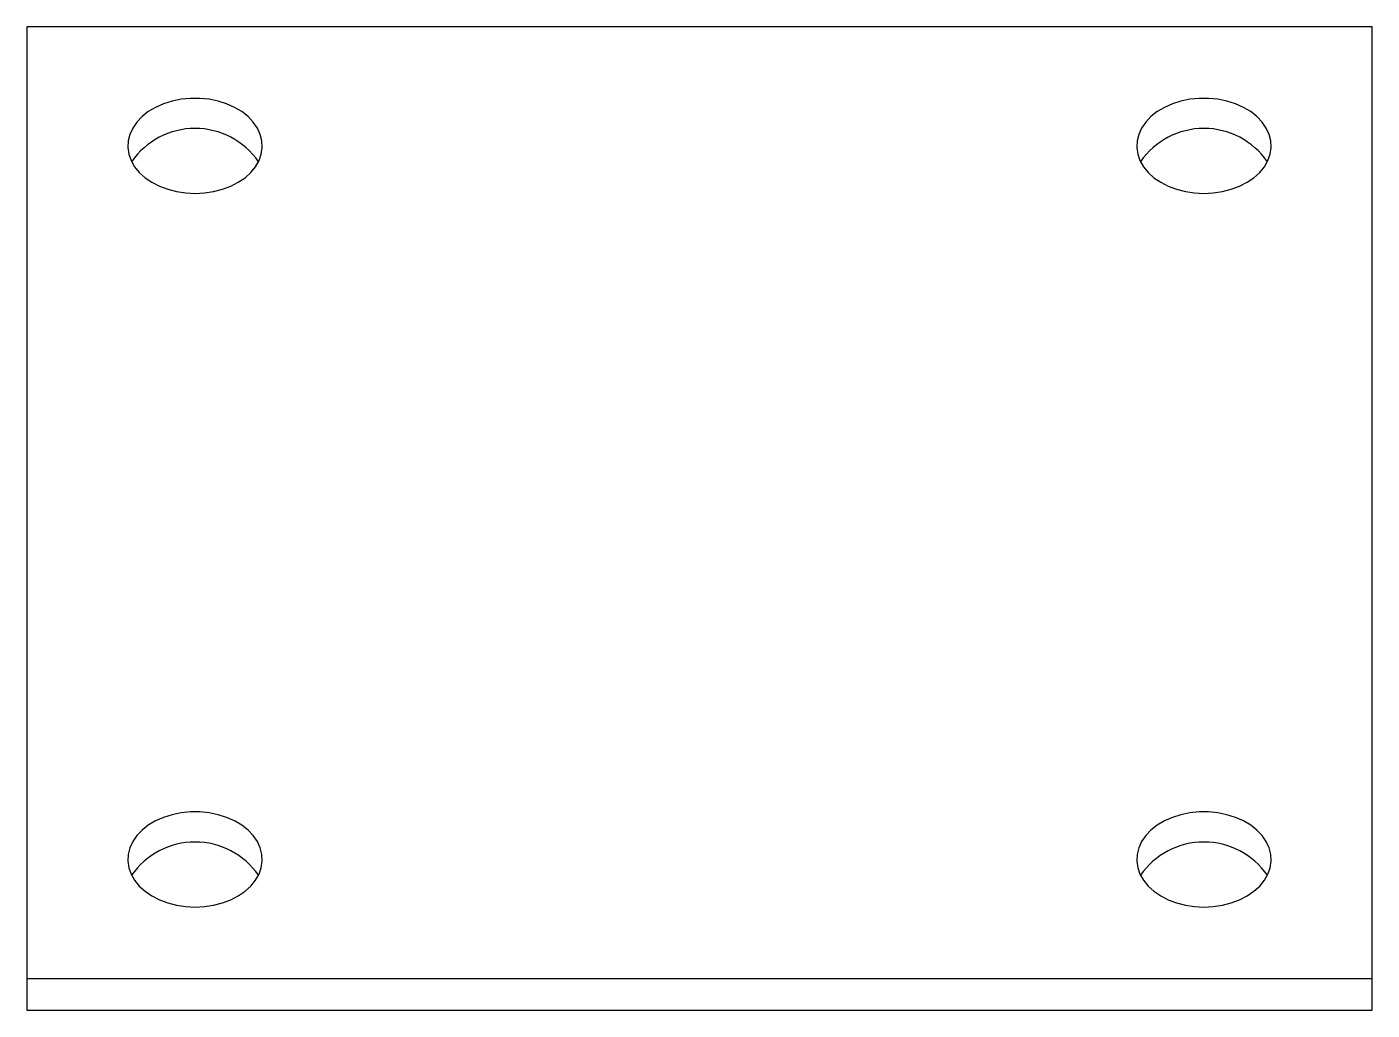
# Model space of a CAD drawing. Header units: millimetres. Extents: x -30 to 30, y -21.2 to 22.6.
import ezdxf

# ---------------------------------------------------------------- set-up
doc = ezdxf.new("R2010")
doc.units = ezdxf.units.MM

msp = doc.modelspace()

# ---------------------------------------------------------------- linework, layer by layer
at = {"color": 7, "linetype": 'Continuous', "lineweight": 25}
for p, q in [((-30, 22.627), (-30, -21.213)), ((30, 22.627), (-30, 22.627)), ((30, -21.213), (30, 22.627)), ((-30, -19.799), (30, -19.799)), ((-30, -21.213), (30, -21.213))]:
    msp.add_line(p, q, dxfattribs=at)
at = {"color": 7, "linetype": 'Continuous', "lineweight": 25, "flags": 128}
for points in [[(-22.5, 15.203), (-22.082, 15.223), (-21.673, 15.285), (-21.28, 15.386), (-20.91, 15.525), (-20.572, 15.699), (-20.271, 15.905), (-20.013, 16.138), (-19.804, 16.394), (-19.647, 16.669), (-19.546, 16.956), (-19.502, 17.25), (-19.516, 17.546), (-19.589, 17.837), (-19.718, 18.119), (-19.902, 18.385), (-20.136, 18.63), (-20.416, 18.85), (-20.737, 19.04), (-21.092, 19.197), (-21.474, 19.318), (-21.876, 19.399), (-22.291, 19.44), (-22.709, 19.44), (-23.124, 19.399), (-23.526, 19.318), (-23.908, 19.197), (-24.263, 19.04), (-24.584, 18.85), (-24.864, 18.63), (-25.098, 18.385), (-25.282, 18.119), (-25.411, 17.837), (-25.484, 17.546), (-25.498, 17.25), (-25.454, 16.956), (-25.353, 16.669), (-25.196, 16.394), (-24.987, 16.138), (-24.729, 15.905), (-24.428, 15.699), (-24.09, 15.525), (-23.72, 15.386), (-23.327, 15.285), (-22.918, 15.223), (-22.5, 15.203)], [(22.5, 15.203), (22.918, 15.223), (23.327, 15.285), (23.72, 15.386), (24.09, 15.525), (24.428, 15.699), (24.729, 15.905), (24.987, 16.138), (25.196, 16.394), (25.353, 16.669), (25.454, 16.956), (25.498, 17.25), (25.484, 17.546), (25.411, 17.837), (25.282, 18.119), (25.098, 18.385), (24.864, 18.63), (24.584, 18.85), (24.263, 19.04), (23.908, 19.197), (23.526, 19.318), (23.124, 19.399), (22.709, 19.44), (22.291, 19.44), (21.876, 19.399), (21.474, 19.318), (21.092, 19.197), (20.737, 19.04), (20.416, 18.85), (20.136, 18.63), (19.902, 18.385), (19.718, 18.119), (19.589, 17.837), (19.516, 17.546), (19.502, 17.25), (19.546, 16.956), (19.647, 16.669), (19.804, 16.394), (20.013, 16.138), (20.271, 15.905), (20.572, 15.699), (20.91, 15.525), (21.28, 15.386), (21.673, 15.285), (22.082, 15.223), (22.5, 15.203)], [(-22.5, -16.617), (-22.082, -16.596), (-21.673, -16.535), (-21.28, -16.434), (-20.91, -16.295), (-20.572, -16.121), (-20.271, -15.915), (-20.013, -15.682), (-19.804, -15.426), (-19.647, -15.151), (-19.546, -14.864), (-19.502, -14.57), (-19.516, -14.274), (-19.589, -13.982), (-19.718, -13.701), (-19.902, -13.435), (-20.136, -13.19), (-20.416, -12.97), (-20.737, -12.78), (-21.092, -12.623), (-21.474, -12.502), (-21.876, -12.421), (-22.291, -12.38), (-22.709, -12.38), (-23.124, -12.421), (-23.526, -12.502), (-23.908, -12.623), (-24.263, -12.78), (-24.584, -12.97), (-24.864, -13.19), (-25.098, -13.435), (-25.282, -13.701), (-25.411, -13.982), (-25.484, -14.274), (-25.498, -14.57), (-25.454, -14.864), (-25.353, -15.151), (-25.196, -15.426), (-24.987, -15.682), (-24.729, -15.915), (-24.428, -16.121), (-24.09, -16.295), (-23.72, -16.434), (-23.327, -16.535), (-22.918, -16.596), (-22.5, -16.617)], [(22.5, -16.617), (22.918, -16.596), (23.327, -16.535), (23.72, -16.434), (24.09, -16.295), (24.428, -16.121), (24.729, -15.915), (24.987, -15.682), (25.196, -15.426), (25.353, -15.151), (25.454, -14.864), (25.498, -14.57), (25.484, -14.274), (25.411, -13.982), (25.282, -13.701), (25.098, -13.435), (24.864, -13.19), (24.584, -12.97), (24.263, -12.78), (23.908, -12.623), (23.526, -12.502), (23.124, -12.421), (22.709, -12.38), (22.291, -12.38), (21.876, -12.421), (21.474, -12.502), (21.092, -12.623), (20.737, -12.78), (20.416, -12.97), (20.136, -13.19), (19.902, -13.435), (19.718, -13.701), (19.589, -13.982), (19.516, -14.274), (19.502, -14.57), (19.546, -14.864), (19.647, -15.151), (19.804, -15.426), (20.013, -15.682), (20.271, -15.915), (20.572, -16.121), (20.91, -16.295), (21.28, -16.434), (21.673, -16.535), (22.082, -16.596), (22.5, -16.617)]]:
    msp.add_lwpolyline(points, dxfattribs=at)
at = {"color": 7, "linetype": 'Continuous', "lineweight": 25}
for centre in [(-22.5, 14.663), (22.5, 14.663), (-22.5, -17.157), (22.5, -17.157)]:
    msp.add_arc(centre, 3.438, 34.63439, 145.36561, dxfattribs=at)

doc.saveas('drawing.dxf')
